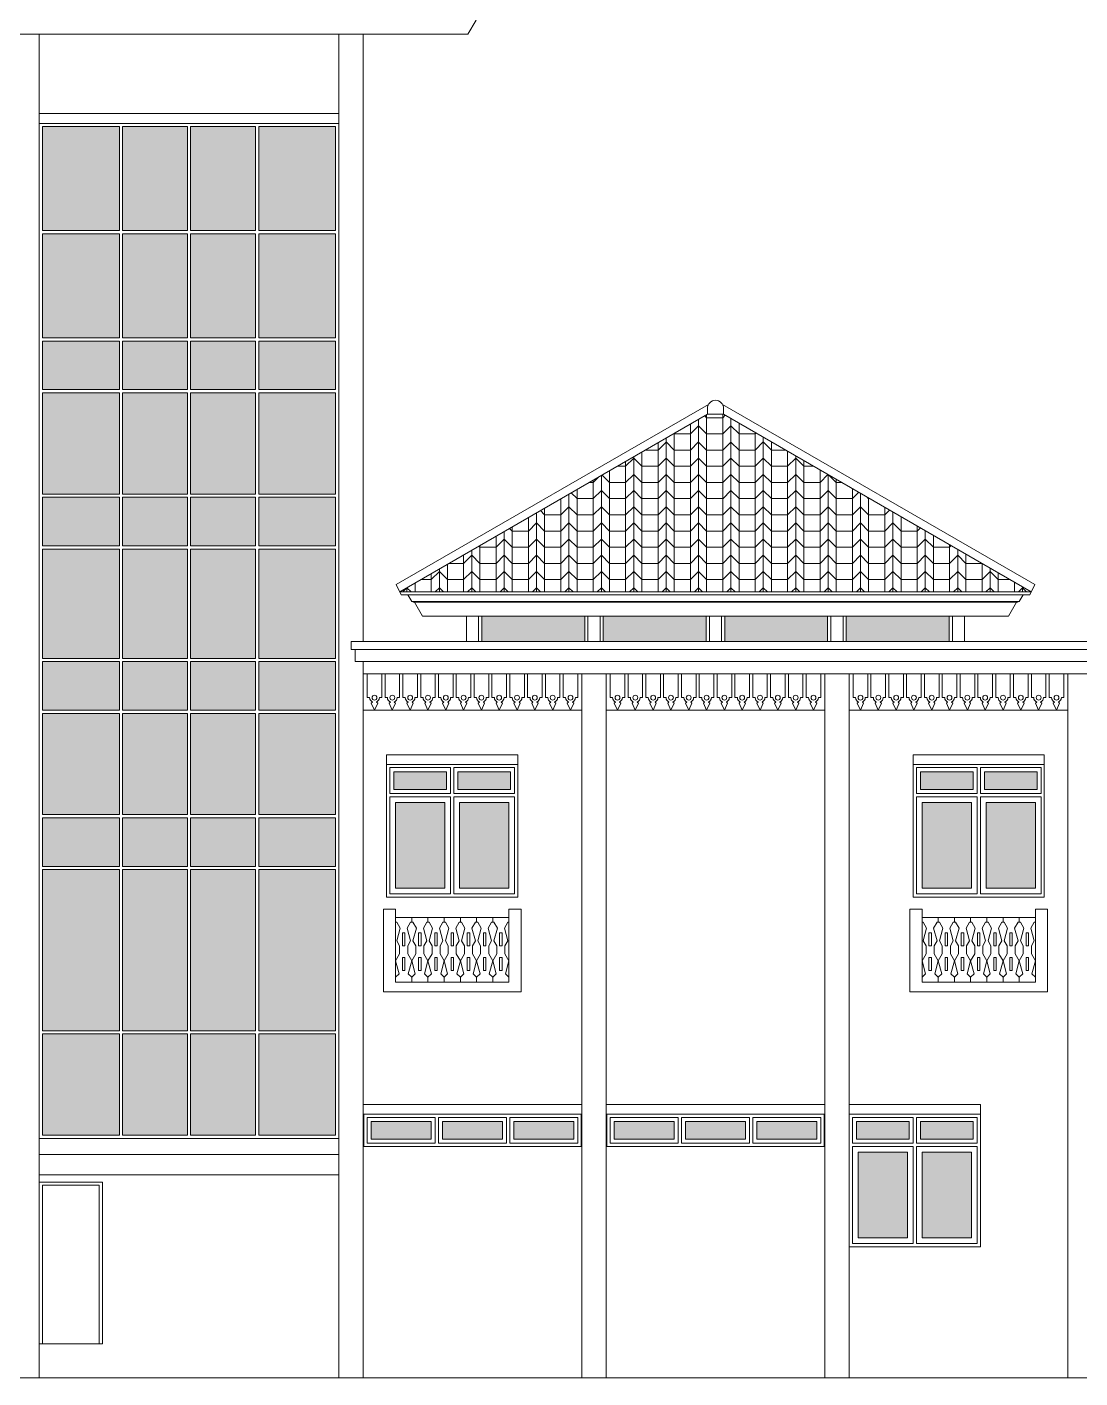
# Model space of a CAD drawing. Header units: millimetres. Extents: x -11 to 1625, y -101 to 180.
# Drawn here: x 1302.55 to 1315.55, y 149.97 to 166.66 of the extents above; entities that cross this region are included whole.
import ezdxf

# ---------------------------------------------------------------- set-up
doc = ezdxf.new("R2010")
doc.units = ezdxf.units.MM
for name, color, linetype, lineweight in [('ars', 11, 'Continuous', 5), ('kap', 71, 'Continuous', 15), ('kus', 63, 'Continuous', 15), ('lan', 7, 'Continuous', 15), ('sol kaca', 9, 'Continuous', 0), ('tem', 5, 'Continuous', 20)]:
    doc.layers.add(name, color=color, linetype=linetype, lineweight=lineweight)

msp = doc.modelspace()

# ---------------------------------------------------------------- hatches: boundary and pattern name
at = {"layer": 'ars'}
h = msp.add_hatch(dxfattribs=at)
h.set_pattern_fill('PLENTONG', color=256, scale=0.1)
h.set_pattern_definition([(90, (1254.3393, 68.03694), (-0.4, 2e-17), []), (90, (1254.4393, 68.03694), (-0.4, 2e-17), []), (90, (1254.5393, 68.03694), (-0.4, 2e-17), []), (45, (1254.33931, 68.03694), (1e-17, 0.2), [0.14142136, -0.4242641]), (135, (1254.53931, 68.03694), (-1e-17, -0.2), [0.14142136, -0.4242641]), (0, (1254.5393, 68.03694), (0, 0.2), [0.2, -0.2])])
h.paths.add_polyline_path([(1307.1509, 159.6863), (1314.9467, 159.6863), (1311.1488, 161.879), (1310.9488, 161.879)])
at = {"layer": 'sol kaca'}
h = msp.add_hatch(color=256, dxfattribs=at)
h.dxf.hatch_style = 1
h.paths.add_polyline_path([(1303.6888, 164.1489), (1303.6888, 165.4339), (1302.7388, 165.4339), (1302.7388, 164.1489)])
h.paths.add_polyline_path([(1303.7288, 164.1489), (1304.5288, 164.1489), (1304.5288, 165.4339), (1303.7288, 165.4339)])
h.paths.add_polyline_path([(1305.3688, 164.1489), (1305.3688, 165.4339), (1304.5688, 165.4339), (1304.5688, 164.1489)])
h.paths.add_polyline_path([(1306.3588, 164.1489), (1306.3588, 165.4339), (1305.4088, 165.4339), (1305.4088, 164.1489)])
h.paths.add_polyline_path([(1305.4088, 162.8239), (1306.3588, 162.8239), (1306.3588, 164.1089), (1305.4088, 164.1089)])
h.paths.add_polyline_path([(1305.3688, 164.1089), (1304.5688, 164.1089), (1304.5688, 162.8239), (1305.3688, 162.8239)])
h.paths.add_polyline_path([(1304.5288, 164.1089), (1303.7288, 164.1089), (1303.7288, 162.8239), (1304.5288, 162.8239)])
h.paths.add_polyline_path([(1303.6888, 164.1089), (1302.7388, 164.1089), (1302.7388, 162.8239), (1303.6888, 162.8239)])
h.paths.add_polyline_path([(1302.7388, 162.7839), (1302.7388, 162.1839), (1303.6888, 162.1839), (1303.6888, 162.7839)])
h.paths.add_polyline_path([(1304.5288, 162.1839), (1304.5288, 162.7839), (1303.7288, 162.7839), (1303.7288, 162.1839)])
h.paths.add_polyline_path([(1305.3688, 162.1839), (1305.3688, 162.7839), (1304.5688, 162.7839), (1304.5688, 162.1839)])
h.paths.add_polyline_path([(1306.3588, 162.1839), (1306.3588, 162.7839), (1305.4088, 162.7839), (1305.4088, 162.1839)])
h.paths.add_polyline_path([(1305.4088, 160.8939), (1306.3588, 160.8939), (1306.3588, 162.1439), (1305.4088, 162.1439)])
h.paths.add_polyline_path([(1305.3688, 162.1439), (1304.5688, 162.1439), (1304.5688, 160.8939), (1305.3688, 160.8939)])
h.paths.add_polyline_path([(1304.5288, 162.1439), (1303.7288, 162.1439), (1303.7288, 160.8939), (1304.5288, 160.8939)])
h.paths.add_polyline_path([(1302.7388, 160.8939), (1303.6888, 160.8939), (1303.6888, 162.1439), (1302.7388, 162.1439)])
h.paths.add_polyline_path([(1303.6888, 160.2539), (1303.6888, 160.8539), (1302.7388, 160.8539), (1302.7388, 160.2539)])
h.paths.add_polyline_path([(1304.5288, 160.2539), (1304.5288, 160.8539), (1303.7288, 160.8539), (1303.7288, 160.2539)])
h.paths.add_polyline_path([(1305.3688, 160.2539), (1305.3688, 160.8539), (1304.5688, 160.8539), (1304.5688, 160.2539)])
h.paths.add_polyline_path([(1305.4088, 160.8539), (1305.4088, 160.2539), (1306.3588, 160.2539), (1306.3588, 160.8539)])
h.paths.add_polyline_path([(1306.3588, 160.2139), (1305.4088, 160.2139), (1305.4088, 158.8639), (1306.3588, 158.8639)])
h.paths.add_polyline_path([(1305.3688, 160.2139), (1304.5688, 160.2139), (1304.5688, 158.8639), (1305.3688, 158.8639)])
h.paths.add_polyline_path([(1304.5288, 160.2139), (1303.7288, 160.2139), (1303.7288, 158.8639), (1304.5288, 158.8639)])
h.paths.add_polyline_path([(1302.7388, 158.8639), (1303.6888, 158.8639), (1303.6888, 160.2139), (1302.7388, 160.2139)])
h.paths.add_polyline_path([(1303.6888, 158.2239), (1303.6888, 158.8239), (1302.7388, 158.8239), (1302.7388, 158.2239)])
h.paths.add_polyline_path([(1304.5288, 158.2239), (1304.5288, 158.8239), (1303.7288, 158.8239), (1303.7288, 158.2239)])
h.paths.add_polyline_path([(1304.5688, 158.8239), (1304.5688, 158.2239), (1305.3688, 158.2239), (1305.3688, 158.8239)])
h.paths.add_polyline_path([(1305.4088, 158.8239), (1305.4088, 158.2239), (1306.3588, 158.2239), (1306.3588, 158.8239)])
h.paths.add_polyline_path([(1306.3588, 158.1839), (1305.4088, 158.1839), (1305.4088, 156.9339), (1306.3588, 156.9339)])
h.paths.add_polyline_path([(1305.3688, 158.1839), (1304.5688, 158.1839), (1304.5688, 156.9339), (1305.3688, 156.9339)])
h.paths.add_polyline_path([(1304.5288, 158.1839), (1303.7288, 158.1839), (1303.7288, 156.9339), (1304.5288, 156.9339)])
h.paths.add_polyline_path([(1302.7388, 156.9339), (1303.6888, 156.9339), (1303.6888, 158.1839), (1302.7388, 158.1839)])
h.paths.add_polyline_path([(1302.7388, 156.8939), (1302.7388, 156.2939), (1303.6888, 156.2939), (1303.6888, 156.8939)])
h.paths.add_polyline_path([(1304.5288, 156.8939), (1303.7288, 156.8939), (1303.7288, 156.2939), (1304.5288, 156.2939)])
h.paths.add_polyline_path([(1305.3688, 156.8939), (1304.5688, 156.8939), (1304.5688, 156.2939), (1305.3688, 156.2939)])
h.paths.add_polyline_path([(1305.4088, 156.8939), (1305.4088, 156.2939), (1306.3588, 156.2939), (1306.3588, 156.8939)])
h.paths.add_polyline_path([(1306.3588, 156.2539), (1305.4088, 156.2539), (1305.4088, 154.2639), (1306.3588, 154.2639)])
h.paths.add_polyline_path([(1304.5688, 154.2639), (1305.3688, 154.2639), (1305.3688, 156.2539), (1304.5688, 156.2539)])
h.paths.add_polyline_path([(1304.5288, 156.2539), (1303.7288, 156.2539), (1303.7288, 154.2639), (1304.5288, 154.2639)])
h.paths.add_polyline_path([(1302.7388, 154.2639), (1303.6888, 154.2639), (1303.6888, 156.2539), (1302.7388, 156.2539)])
h.paths.add_polyline_path([(1302.7388, 154.2239), (1302.7388, 152.9739), (1303.6888, 152.9739), (1303.6888, 154.2239)])
h.paths.add_polyline_path([(1303.7288, 152.9739), (1304.5288, 152.9739), (1304.5288, 154.2239), (1303.7288, 154.2239)])
h.paths.add_polyline_path([(1305.3688, 154.2239), (1304.5688, 154.2239), (1304.5688, 152.9739), (1305.3688, 152.9739)])
h.paths.add_polyline_path([(1305.4088, 152.9739), (1306.3588, 152.9739), (1306.3588, 154.2239), (1305.4088, 154.2239)])
h = msp.add_hatch(color=256, dxfattribs=at)
h.dxf.hatch_style = 1
h.paths.add_polyline_path([(1308.1638, 159.385), (1308.1638, 159.0739), (1309.4338, 159.0739), (1309.4338, 159.385)])
h.paths.add_polyline_path([(1310.9338, 159.0739), (1310.9338, 159.385), (1309.6638, 159.385), (1309.6638, 159.0739)])
h.paths.add_polyline_path([(1312.4338, 159.0739), (1312.4338, 159.385), (1311.1638, 159.385), (1311.1638, 159.0739)])
h.paths.add_polyline_path([(1313.9338, 159.0739), (1313.9338, 159.385), (1312.6638, 159.385), (1312.6638, 159.0739)])
h = msp.add_hatch(color=256, dxfattribs=at)
h.dxf.hatch_style = 1
h.paths.add_polyline_path([(1307.7288, 157.4639), (1307.0788, 157.4639), (1307.0788, 157.2439), (1307.7288, 157.2439)])
h.paths.add_polyline_path([(1308.5188, 157.4639), (1307.8688, 157.4639), (1307.8688, 157.2439), (1308.5188, 157.2439)])
h.paths.add_polyline_path([(1308.4988, 157.0839), (1307.8888, 157.0839), (1307.8888, 156.0239), (1308.4988, 156.0239)])
h.paths.add_polyline_path([(1307.7088, 157.0839), (1307.0988, 157.0839), (1307.0988, 156.0239), (1307.7088, 156.0239)])
h = msp.add_hatch(color=256, dxfattribs=at)
h.dxf.hatch_style = 1
h.paths.add_polyline_path([(1314.2288, 157.4639), (1313.5788, 157.4639), (1313.5788, 157.2439), (1314.2288, 157.2439)])
h.paths.add_polyline_path([(1315.0188, 157.4639), (1314.3688, 157.4639), (1314.3688, 157.2439), (1315.0188, 157.2439)])
h.paths.add_polyline_path([(1314.9988, 157.0839), (1314.3888, 157.0839), (1314.3888, 156.0239), (1314.9988, 156.0239)])
h.paths.add_polyline_path([(1314.2088, 157.0839), (1313.5988, 157.0839), (1313.5988, 156.0239), (1314.2088, 156.0239)])
h = msp.add_hatch(color=256, dxfattribs=at)
h.dxf.hatch_style = 1
h.paths.add_polyline_path([(1307.5388, 152.9239), (1307.5388, 153.1439), (1306.7988, 153.1439), (1306.7988, 152.9239)])
h.paths.add_polyline_path([(1307.6788, 153.1439), (1307.6788, 152.9239), (1308.4188, 152.9239), (1308.4188, 153.1439)])
h.paths.add_polyline_path([(1308.5588, 153.1439), (1308.5588, 152.9239), (1309.2988, 152.9239), (1309.2988, 153.1439)])
h = msp.add_hatch(color=256, dxfattribs=at)
h.dxf.hatch_style = 1
h.paths.add_polyline_path([(1310.5388, 152.9239), (1310.5388, 153.1439), (1309.7988, 153.1439), (1309.7988, 152.9239)])
h.paths.add_polyline_path([(1310.6788, 153.1439), (1310.6788, 152.9239), (1311.4188, 152.9239), (1311.4188, 153.1439)])
h.paths.add_polyline_path([(1311.5588, 153.1439), (1311.5588, 152.9239), (1312.2988, 152.9239), (1312.2988, 153.1439)])
h = msp.add_hatch(color=256, dxfattribs=at)
h.dxf.hatch_style = 1
h.paths.add_polyline_path([(1313.4388, 153.1439), (1312.7888, 153.1439), (1312.7888, 152.9239), (1313.4388, 152.9239)])
h.paths.add_polyline_path([(1314.2288, 153.1439), (1313.5788, 153.1439), (1313.5788, 152.9239), (1314.2288, 152.9239)])
h.paths.add_polyline_path([(1314.2088, 152.7639), (1313.5988, 152.7639), (1313.5988, 151.7039), (1314.2088, 151.7039)])
h.paths.add_polyline_path([(1313.4188, 152.7639), (1312.8088, 152.7639), (1312.8088, 151.7039), (1313.4188, 151.7039)])

# ---------------------------------------------------------------- linework, layer by layer
at = {"layer": 'ars'}
for p, q in [((1314.7741, 159.5599), (1307.3235, 159.5599)), ((1314.767, 159.5575), (1307.3306, 159.5575)), ((1306.6988, 158.2239), (1309.3988, 158.2239)), ((1309.6988, 158.2239), (1312.3988, 158.2239)), ((1312.6988, 158.2239), (1315.3988, 158.2239))]:
    msp.add_line(p, q, dxfattribs=at)
for points in [[(1306.9288, 158.6739), (1306.9288, 158.3789), (1306.8988, 158.3789, -0.2961082), (1306.8632, 158.3241), (1306.8782, 158.3089), (1306.8388, 158.2239), (1306.7994, 158.3089), (1306.8144, 158.3241, -0.2961082), (1306.7788, 158.3789), (1306.7488, 158.3789), (1306.7488, 158.6739)], [(1307.1488, 158.6739), (1307.1488, 158.3789), (1307.1188, 158.3789, -0.2961082), (1307.0832, 158.3241), (1307.0982, 158.3089), (1307.0588, 158.2239), (1307.0194, 158.3089), (1307.0344, 158.3241, -0.2961082), (1306.9988, 158.3789), (1306.9688, 158.3789), (1306.9688, 158.6739)], [(1307.3688, 158.6739), (1307.3688, 158.3789), (1307.3388, 158.3789, -0.2961082), (1307.3032, 158.3241), (1307.3182, 158.3089), (1307.2788, 158.2239), (1307.2394, 158.3089), (1307.2544, 158.3241, -0.2961082), (1307.2188, 158.3789), (1307.1888, 158.3789), (1307.1888, 158.6739)], [(1307.5888, 158.6739), (1307.5888, 158.3789), (1307.5588, 158.3789, -0.2961082), (1307.5232, 158.3241), (1307.5382, 158.3089), (1307.4988, 158.2239), (1307.4594, 158.3089), (1307.4744, 158.3241, -0.2961082), (1307.4388, 158.3789), (1307.4088, 158.3789), (1307.4088, 158.6739)], [(1307.8088, 158.6739), (1307.8088, 158.3789), (1307.7788, 158.3789, -0.2961082), (1307.7432, 158.3241), (1307.7582, 158.3089), (1307.7188, 158.2239), (1307.6794, 158.3089), (1307.6944, 158.3241, -0.2961082), (1307.6588, 158.3789), (1307.6288, 158.3789), (1307.6288, 158.6739)], [(1308.0288, 158.6739), (1308.0288, 158.3789), (1307.9988, 158.3789, -0.2961082), (1307.9632, 158.3241), (1307.9782, 158.3089), (1307.9388, 158.2239), (1307.8994, 158.3089), (1307.9144, 158.3241, -0.2961082), (1307.8788, 158.3789), (1307.8488, 158.3789), (1307.8488, 158.6739)], [(1308.2488, 158.6739), (1308.2488, 158.3789), (1308.2188, 158.3789, -0.2961082), (1308.1832, 158.3241), (1308.1982, 158.3089), (1308.1588, 158.2239), (1308.1194, 158.3089), (1308.1344, 158.3241, -0.2961082), (1308.0988, 158.3789), (1308.0688, 158.3789), (1308.0688, 158.6739)], [(1308.4688, 158.6739), (1308.4688, 158.3789), (1308.4388, 158.3789, -0.2961082), (1308.4032, 158.3241), (1308.4182, 158.3089), (1308.3788, 158.2239), (1308.3394, 158.3089), (1308.3544, 158.3241, -0.2961082), (1308.3188, 158.3789), (1308.2888, 158.3789), (1308.2888, 158.6739)], [(1308.6888, 158.6739), (1308.6888, 158.3789), (1308.6588, 158.3789, -0.2961082), (1308.6232, 158.3241), (1308.6382, 158.3089), (1308.5988, 158.2239), (1308.5594, 158.3089), (1308.5744, 158.3241, -0.2961082), (1308.5388, 158.3789), (1308.5088, 158.3789), (1308.5088, 158.6739)], [(1308.9088, 158.6739), (1308.9088, 158.3789), (1308.8788, 158.3789, -0.2961082), (1308.8432, 158.3241), (1308.8582, 158.3089), (1308.8188, 158.2239), (1308.7794, 158.3089), (1308.7944, 158.3241, -0.2961082), (1308.7588, 158.3789), (1308.7288, 158.3789), (1308.7288, 158.6739)], [(1309.1288, 158.6739), (1309.1288, 158.3789), (1309.0988, 158.3789, -0.2961082), (1309.0632, 158.3241), (1309.0782, 158.3089), (1309.0388, 158.2239), (1308.9994, 158.3089), (1309.0144, 158.3241, -0.2961082), (1308.9788, 158.3789), (1308.9488, 158.3789), (1308.9488, 158.6739)], [(1309.3488, 158.6739), (1309.3488, 158.3789), (1309.3188, 158.3789, -0.2961082), (1309.2832, 158.3241), (1309.2982, 158.3089), (1309.2588, 158.2239), (1309.2194, 158.3089), (1309.2344, 158.3241, -0.2961082), (1309.1988, 158.3789), (1309.1688, 158.3789), (1309.1688, 158.6739)], [(1309.9288, 158.6739), (1309.9288, 158.3789), (1309.8988, 158.3789, -0.2961082), (1309.8632, 158.3241), (1309.8782, 158.3089), (1309.8388, 158.2239), (1309.7994, 158.3089), (1309.8144, 158.3241, -0.2961082), (1309.7788, 158.3789), (1309.7488, 158.3789), (1309.7488, 158.6739)], [(1310.1488, 158.6739), (1310.1488, 158.3789), (1310.1188, 158.3789, -0.2961082), (1310.0832, 158.3241), (1310.0982, 158.3089), (1310.0588, 158.2239), (1310.0194, 158.3089), (1310.0344, 158.3241, -0.2961082), (1309.9988, 158.3789), (1309.9688, 158.3789), (1309.9688, 158.6739)], [(1310.3688, 158.6739), (1310.3688, 158.3789), (1310.3388, 158.3789, -0.2961082), (1310.3032, 158.3241), (1310.3182, 158.3089), (1310.2788, 158.2239), (1310.2394, 158.3089), (1310.2544, 158.3241, -0.2961082), (1310.2188, 158.3789), (1310.1888, 158.3789), (1310.1888, 158.6739)], [(1310.5888, 158.6739), (1310.5888, 158.3789), (1310.5588, 158.3789, -0.2961082), (1310.5232, 158.3241), (1310.5382, 158.3089), (1310.4988, 158.2239), (1310.4594, 158.3089), (1310.4744, 158.3241, -0.2961082), (1310.4388, 158.3789), (1310.4088, 158.3789), (1310.4088, 158.6739)], [(1310.8088, 158.6739), (1310.8088, 158.3789), (1310.7788, 158.3789, -0.2961082), (1310.7432, 158.3241), (1310.7582, 158.3089), (1310.7188, 158.2239), (1310.6794, 158.3089), (1310.6944, 158.3241, -0.2961082), (1310.6588, 158.3789), (1310.6288, 158.3789), (1310.6288, 158.6739)], [(1311.0288, 158.6739), (1311.0288, 158.3789), (1310.9988, 158.3789, -0.2961082), (1310.9632, 158.3241), (1310.9782, 158.3089), (1310.9388, 158.2239), (1310.8994, 158.3089), (1310.9144, 158.3241, -0.2961082), (1310.8788, 158.3789), (1310.8488, 158.3789), (1310.8488, 158.6739)], [(1311.2488, 158.6739), (1311.2488, 158.3789), (1311.2188, 158.3789, -0.2961082), (1311.1832, 158.3241), (1311.1982, 158.3089), (1311.1588, 158.2239), (1311.1194, 158.3089), (1311.1344, 158.3241, -0.2961082), (1311.0988, 158.3789), (1311.0688, 158.3789), (1311.0688, 158.6739)], [(1311.4688, 158.6739), (1311.4688, 158.3789), (1311.4388, 158.3789, -0.2961082), (1311.4032, 158.3241), (1311.4182, 158.3089), (1311.3788, 158.2239), (1311.3394, 158.3089), (1311.3544, 158.3241, -0.2961082), (1311.3188, 158.3789), (1311.2888, 158.3789), (1311.2888, 158.6739)], [(1311.6888, 158.6739), (1311.6888, 158.3789), (1311.6588, 158.3789, -0.2961082), (1311.6232, 158.3241), (1311.6382, 158.3089), (1311.5988, 158.2239), (1311.5594, 158.3089), (1311.5744, 158.3241, -0.2961082), (1311.5388, 158.3789), (1311.5088, 158.3789), (1311.5088, 158.6739)], [(1311.9088, 158.6739), (1311.9088, 158.3789), (1311.8788, 158.3789, -0.2961082), (1311.8432, 158.3241), (1311.8582, 158.3089), (1311.8188, 158.2239), (1311.7794, 158.3089), (1311.7944, 158.3241, -0.2961082), (1311.7588, 158.3789), (1311.7288, 158.3789), (1311.7288, 158.6739)], [(1312.1288, 158.6739), (1312.1288, 158.3789), (1312.0988, 158.3789, -0.2961082), (1312.0632, 158.3241), (1312.0782, 158.3089), (1312.0388, 158.2239), (1311.9994, 158.3089), (1312.0144, 158.3241, -0.2961082), (1311.9788, 158.3789), (1311.9488, 158.3789), (1311.9488, 158.6739)], [(1312.3488, 158.6739), (1312.3488, 158.3789), (1312.3188, 158.3789, -0.2961082), (1312.2832, 158.3241), (1312.2982, 158.3089), (1312.2588, 158.2239), (1312.2194, 158.3089), (1312.2344, 158.3241, -0.2961082), (1312.1988, 158.3789), (1312.1688, 158.3789), (1312.1688, 158.6739)], [(1312.9288, 158.6739), (1312.9288, 158.3789), (1312.8988, 158.3789, -0.2961082), (1312.8632, 158.3241), (1312.8782, 158.3089), (1312.8388, 158.2239), (1312.7994, 158.3089), (1312.8144, 158.3241, -0.2961082), (1312.7788, 158.3789), (1312.7488, 158.3789), (1312.7488, 158.6739)], [(1313.1488, 158.6739), (1313.1488, 158.3789), (1313.1188, 158.3789, -0.2961082), (1313.0832, 158.3241), (1313.0982, 158.3089), (1313.0588, 158.2239), (1313.0194, 158.3089), (1313.0344, 158.3241, -0.2961082), (1312.9988, 158.3789), (1312.9688, 158.3789), (1312.9688, 158.6739)], [(1313.3688, 158.6739), (1313.3688, 158.3789), (1313.3388, 158.3789, -0.2961082), (1313.3032, 158.3241), (1313.3182, 158.3089), (1313.2788, 158.2239), (1313.2394, 158.3089), (1313.2544, 158.3241, -0.2961082), (1313.2188, 158.3789), (1313.1888, 158.3789), (1313.1888, 158.6739)], [(1313.5888, 158.6739), (1313.5888, 158.3789), (1313.5588, 158.3789, -0.2961082), (1313.5232, 158.3241), (1313.5382, 158.3089), (1313.4988, 158.2239), (1313.4594, 158.3089), (1313.4744, 158.3241, -0.2961082), (1313.4388, 158.3789), (1313.4088, 158.3789), (1313.4088, 158.6739)], [(1313.8088, 158.6739), (1313.8088, 158.3789), (1313.7788, 158.3789, -0.2961082), (1313.7432, 158.3241), (1313.7582, 158.3089), (1313.7188, 158.2239), (1313.6794, 158.3089), (1313.6944, 158.3241, -0.2961082), (1313.6588, 158.3789), (1313.6288, 158.3789), (1313.6288, 158.6739)], [(1314.0288, 158.6739), (1314.0288, 158.3789), (1313.9988, 158.3789, -0.2961082), (1313.9632, 158.3241), (1313.9782, 158.3089), (1313.9388, 158.2239), (1313.8994, 158.3089), (1313.9144, 158.3241, -0.2961082), (1313.8788, 158.3789), (1313.8488, 158.3789), (1313.8488, 158.6739)], [(1314.2488, 158.6739), (1314.2488, 158.3789), (1314.2188, 158.3789, -0.2961082), (1314.1832, 158.3241), (1314.1982, 158.3089), (1314.1588, 158.2239), (1314.1194, 158.3089), (1314.1344, 158.3241, -0.2961082), (1314.0988, 158.3789), (1314.0688, 158.3789), (1314.0688, 158.6739)], [(1314.4688, 158.6739), (1314.4688, 158.3789), (1314.4388, 158.3789, -0.2961082), (1314.4032, 158.3241), (1314.4182, 158.3089), (1314.3788, 158.2239), (1314.3394, 158.3089), (1314.3544, 158.3241, -0.2961082), (1314.3188, 158.3789), (1314.2888, 158.3789), (1314.2888, 158.6739)], [(1314.6888, 158.6739), (1314.6888, 158.3789), (1314.6588, 158.3789, -0.2961082), (1314.6232, 158.3241), (1314.6382, 158.3089), (1314.5988, 158.2239), (1314.5594, 158.3089), (1314.5744, 158.3241, -0.2961082), (1314.5388, 158.3789), (1314.5088, 158.3789), (1314.5088, 158.6739)], [(1314.9088, 158.6739), (1314.9088, 158.3789), (1314.8788, 158.3789, -0.2961082), (1314.8432, 158.3241), (1314.8582, 158.3089), (1314.8188, 158.2239), (1314.7794, 158.3089), (1314.7944, 158.3241, -0.2961082), (1314.7588, 158.3789), (1314.7288, 158.3789), (1314.7288, 158.6739)], [(1315.1288, 158.6739), (1315.1288, 158.3789), (1315.0988, 158.3789, -0.2961082), (1315.0632, 158.3241), (1315.0782, 158.3089), (1315.0388, 158.2239), (1314.9994, 158.3089), (1315.0144, 158.3241, -0.2961082), (1314.9788, 158.3789), (1314.9488, 158.3789), (1314.9488, 158.6739)], [(1315.3488, 158.6739), (1315.3488, 158.3789), (1315.3188, 158.3789, -0.2961082), (1315.2832, 158.3241), (1315.2982, 158.3089), (1315.2588, 158.2239), (1315.2194, 158.3089), (1315.2344, 158.3241, -0.2961082), (1315.1988, 158.3789), (1315.1688, 158.3789), (1315.1688, 158.6739)]]:
    msp.add_lwpolyline(points, format="xyb", dxfattribs=at)
for points in [[(1307.2988, 155.6639), (1307.0988, 155.6639), (1307.0988, 155.6039), (1307.1138, 155.6039), (1307.1558, 155.5311), (1307.1138, 155.3745), (1307.1488, 155.3139), (1307.1488, 155.2139), (1307.0988, 155.1273), (1307.1418, 154.9668), (1307.0988, 154.9239), (1307.0988, 154.8639), (1307.2988, 154.8639), (1307.2988, 154.9239), (1307.2558, 154.9668), (1307.2988, 155.1273), (1307.2488, 155.2139), (1307.2488, 155.3139), (1307.2838, 155.3745), (1307.2418, 155.5311), (1307.2838, 155.6039), (1307.2988, 155.6039)], [(1307.4988, 155.6639), (1307.2988, 155.6639), (1307.2988, 155.6039), (1307.3138, 155.6039), (1307.3558, 155.5311), (1307.3138, 155.3745), (1307.3488, 155.3139), (1307.3488, 155.2139), (1307.2988, 155.1273), (1307.3418, 154.9668), (1307.2988, 154.9239), (1307.2988, 154.8639), (1307.4988, 154.8639), (1307.4988, 154.9239), (1307.4558, 154.9668), (1307.4988, 155.1273), (1307.4488, 155.2139), (1307.4488, 155.3139), (1307.4838, 155.3745), (1307.4418, 155.5311), (1307.4838, 155.6039), (1307.4988, 155.6039)], [(1307.6988, 155.6639), (1307.4988, 155.6639), (1307.4988, 155.6039), (1307.5138, 155.6039), (1307.5558, 155.5311), (1307.5138, 155.3745), (1307.5488, 155.3139), (1307.5488, 155.2139), (1307.4988, 155.1273), (1307.5418, 154.9668), (1307.4988, 154.9239), (1307.4988, 154.8639), (1307.6988, 154.8639), (1307.6988, 154.9239), (1307.6558, 154.9668), (1307.6988, 155.1273), (1307.6488, 155.2139), (1307.6488, 155.3139), (1307.6838, 155.3745), (1307.6418, 155.5311), (1307.6838, 155.6039), (1307.6988, 155.6039)], [(1307.8988, 155.6639), (1307.6988, 155.6639), (1307.6988, 155.6039), (1307.7138, 155.6039), (1307.7558, 155.5311), (1307.7138, 155.3745), (1307.7488, 155.3139), (1307.7488, 155.2139), (1307.6988, 155.1273), (1307.7418, 154.9668), (1307.6988, 154.9239), (1307.6988, 154.8639), (1307.8988, 154.8639), (1307.8988, 154.9239), (1307.8558, 154.9668), (1307.8988, 155.1273), (1307.8488, 155.2139), (1307.8488, 155.3139), (1307.8838, 155.3745), (1307.8418, 155.5311), (1307.8838, 155.6039), (1307.8988, 155.6039)], [(1308.0988, 155.6639), (1307.8988, 155.6639), (1307.8988, 155.6039), (1307.9138, 155.6039), (1307.9558, 155.5311), (1307.9138, 155.3745), (1307.9488, 155.3139), (1307.9488, 155.2139), (1307.8988, 155.1273), (1307.9418, 154.9668), (1307.8988, 154.9239), (1307.8988, 154.8639), (1308.0988, 154.8639), (1308.0988, 154.9239), (1308.0558, 154.9668), (1308.0988, 155.1273), (1308.0488, 155.2139), (1308.0488, 155.3139), (1308.0838, 155.3745), (1308.0418, 155.5311), (1308.0838, 155.6039), (1308.0988, 155.6039)], [(1308.2988, 155.6639), (1308.0988, 155.6639), (1308.0988, 155.6039), (1308.1138, 155.6039), (1308.1558, 155.5311), (1308.1138, 155.3745), (1308.1488, 155.3139), (1308.1488, 155.2139), (1308.0988, 155.1273), (1308.1418, 154.9668), (1308.0988, 154.9239), (1308.0988, 154.8639), (1308.2988, 154.8639), (1308.2988, 154.9239), (1308.2558, 154.9668), (1308.2988, 155.1273), (1308.2488, 155.2139), (1308.2488, 155.3139), (1308.2838, 155.3745), (1308.2418, 155.5311), (1308.2838, 155.6039), (1308.2988, 155.6039)], [(1308.4988, 155.6639), (1308.2988, 155.6639), (1308.2988, 155.6039), (1308.3138, 155.6039), (1308.3558, 155.5311), (1308.3138, 155.3745), (1308.3488, 155.3139), (1308.3488, 155.2139), (1308.2988, 155.1273), (1308.3418, 154.9668), (1308.2988, 154.9239), (1308.2988, 154.8639), (1308.4988, 154.8639), (1308.4988, 154.9239), (1308.4558, 154.9668), (1308.4988, 155.1273), (1308.4488, 155.2139), (1308.4488, 155.3139), (1308.4838, 155.3745), (1308.4418, 155.5311), (1308.4838, 155.6039), (1308.4988, 155.6039)], [(1313.5988, 155.6639), (1313.7988, 155.6639), (1313.7988, 155.6039), (1313.7838, 155.6039), (1313.7418, 155.5311), (1313.7838, 155.3745), (1313.7488, 155.3139), (1313.7488, 155.2139), (1313.7988, 155.1273), (1313.7558, 154.9668), (1313.7988, 154.9239), (1313.7988, 154.8639), (1313.5988, 154.8639), (1313.5988, 154.9239), (1313.6418, 154.9668), (1313.5988, 155.1273), (1313.6488, 155.2139), (1313.6488, 155.3139), (1313.6138, 155.3745), (1313.6558, 155.5311), (1313.6138, 155.6039), (1313.5988, 155.6039)], [(1313.7988, 155.6639), (1313.9988, 155.6639), (1313.9988, 155.6039), (1313.9838, 155.6039), (1313.9418, 155.5311), (1313.9838, 155.3745), (1313.9488, 155.3139), (1313.9488, 155.2139), (1313.9988, 155.1273), (1313.9558, 154.9668), (1313.9988, 154.9239), (1313.9988, 154.8639), (1313.7988, 154.8639), (1313.7988, 154.9239), (1313.8418, 154.9668), (1313.7988, 155.1273), (1313.8488, 155.2139), (1313.8488, 155.3139), (1313.8138, 155.3745), (1313.8558, 155.5311), (1313.8138, 155.6039), (1313.7988, 155.6039)], [(1313.9988, 155.6639), (1314.1988, 155.6639), (1314.1988, 155.6039), (1314.1838, 155.6039), (1314.1418, 155.5311), (1314.1838, 155.3745), (1314.1488, 155.3139), (1314.1488, 155.2139), (1314.1988, 155.1273), (1314.1558, 154.9668), (1314.1988, 154.9239), (1314.1988, 154.8639), (1313.9988, 154.8639), (1313.9988, 154.9239), (1314.0418, 154.9668), (1313.9988, 155.1273), (1314.0488, 155.2139), (1314.0488, 155.3139), (1314.0138, 155.3745), (1314.0558, 155.5311), (1314.0138, 155.6039), (1313.9988, 155.6039)], [(1314.1988, 155.6639), (1314.3988, 155.6639), (1314.3988, 155.6039), (1314.3838, 155.6039), (1314.3418, 155.5311), (1314.3838, 155.3745), (1314.3488, 155.3139), (1314.3488, 155.2139), (1314.3988, 155.1273), (1314.3558, 154.9668), (1314.3988, 154.9239), (1314.3988, 154.8639), (1314.1988, 154.8639), (1314.1988, 154.9239), (1314.2418, 154.9668), (1314.1988, 155.1273), (1314.2488, 155.2139), (1314.2488, 155.3139), (1314.2138, 155.3745), (1314.2558, 155.5311), (1314.2138, 155.6039), (1314.1988, 155.6039)], [(1314.3988, 155.6639), (1314.5988, 155.6639), (1314.5988, 155.6039), (1314.5838, 155.6039), (1314.5418, 155.5311), (1314.5838, 155.3745), (1314.5488, 155.3139), (1314.5488, 155.2139), (1314.5988, 155.1273), (1314.5558, 154.9668), (1314.5988, 154.9239), (1314.5988, 154.8639), (1314.3988, 154.8639), (1314.3988, 154.9239), (1314.4418, 154.9668), (1314.3988, 155.1273), (1314.4488, 155.2139), (1314.4488, 155.3139), (1314.4138, 155.3745), (1314.4558, 155.5311), (1314.4138, 155.6039), (1314.3988, 155.6039)], [(1314.5988, 155.6639), (1314.7988, 155.6639), (1314.7988, 155.6039), (1314.7838, 155.6039), (1314.7418, 155.5311), (1314.7838, 155.3745), (1314.7488, 155.3139), (1314.7488, 155.2139), (1314.7988, 155.1273), (1314.7558, 154.9668), (1314.7988, 154.9239), (1314.7988, 154.8639), (1314.5988, 154.8639), (1314.5988, 154.9239), (1314.6418, 154.9668), (1314.5988, 155.1273), (1314.6488, 155.2139), (1314.6488, 155.3139), (1314.6138, 155.3745), (1314.6558, 155.5311), (1314.6138, 155.6039), (1314.5988, 155.6039)], [(1314.7988, 155.6639), (1314.9988, 155.6639), (1314.9988, 155.6039), (1314.9838, 155.6039), (1314.9418, 155.5311), (1314.9838, 155.3745), (1314.9488, 155.3139), (1314.9488, 155.2139), (1314.9988, 155.1273), (1314.9558, 154.9668), (1314.9988, 154.9239), (1314.9988, 154.8639), (1314.7988, 154.8639), (1314.7988, 154.9239), (1314.8418, 154.9668), (1314.7988, 155.1273), (1314.8488, 155.2139), (1314.8488, 155.3139), (1314.8138, 155.3745), (1314.8558, 155.5311), (1314.8138, 155.6039), (1314.7988, 155.6039)], [(1307.1838, 155.3139), (1307.2138, 155.3139), (1307.2138, 155.4739), (1307.1838, 155.4739)], [(1307.3838, 155.3139), (1307.4138, 155.3139), (1307.4138, 155.4739), (1307.3838, 155.4739)], [(1307.5838, 155.3139), (1307.6138, 155.3139), (1307.6138, 155.4739), (1307.5838, 155.4739)], [(1307.7838, 155.3139), (1307.8138, 155.3139), (1307.8138, 155.4739), (1307.7838, 155.4739)], [(1307.9838, 155.3139), (1308.0138, 155.3139), (1308.0138, 155.4739), (1307.9838, 155.4739)], [(1308.1838, 155.3139), (1308.2138, 155.3139), (1308.2138, 155.4739), (1308.1838, 155.4739)], [(1308.3838, 155.3139), (1308.4138, 155.3139), (1308.4138, 155.4739), (1308.3838, 155.4739)], [(1313.7138, 155.3139), (1313.6838, 155.3139), (1313.6838, 155.4739), (1313.7138, 155.4739)], [(1313.9138, 155.3139), (1313.8838, 155.3139), (1313.8838, 155.4739), (1313.9138, 155.4739)], [(1314.1138, 155.3139), (1314.0838, 155.3139), (1314.0838, 155.4739), (1314.1138, 155.4739)], [(1314.3138, 155.3139), (1314.2838, 155.3139), (1314.2838, 155.4739), (1314.3138, 155.4739)], [(1314.5138, 155.3139), (1314.4838, 155.3139), (1314.4838, 155.4739), (1314.5138, 155.4739)], [(1314.7138, 155.3139), (1314.6838, 155.3139), (1314.6838, 155.4739), (1314.7138, 155.4739)], [(1314.9138, 155.3139), (1314.8838, 155.3139), (1314.8838, 155.4739), (1314.9138, 155.4739)], [(1307.1838, 155.0068), (1307.2138, 155.0068), (1307.2138, 155.1668), (1307.1838, 155.1668)], [(1307.3838, 155.0068), (1307.4138, 155.0068), (1307.4138, 155.1668), (1307.3838, 155.1668)], [(1307.5838, 155.0068), (1307.6138, 155.0068), (1307.6138, 155.1668), (1307.5838, 155.1668)], [(1307.7838, 155.0068), (1307.8138, 155.0068), (1307.8138, 155.1668), (1307.7838, 155.1668)], [(1307.9838, 155.0068), (1308.0138, 155.0068), (1308.0138, 155.1668), (1307.9838, 155.1668)], [(1308.1838, 155.0068), (1308.2138, 155.0068), (1308.2138, 155.1668), (1308.1838, 155.1668)], [(1308.3838, 155.0068), (1308.4138, 155.0068), (1308.4138, 155.1668), (1308.3838, 155.1668)], [(1313.7138, 155.0068), (1313.6838, 155.0068), (1313.6838, 155.1668), (1313.7138, 155.1668)], [(1313.9138, 155.0068), (1313.8838, 155.0068), (1313.8838, 155.1668), (1313.9138, 155.1668)], [(1314.1138, 155.0068), (1314.0838, 155.0068), (1314.0838, 155.1668), (1314.1138, 155.1668)], [(1314.3138, 155.0068), (1314.2838, 155.0068), (1314.2838, 155.1668), (1314.3138, 155.1668)], [(1314.5138, 155.0068), (1314.4838, 155.0068), (1314.4838, 155.1668), (1314.5138, 155.1668)], [(1314.7138, 155.0068), (1314.6838, 155.0068), (1314.6838, 155.1668), (1314.7138, 155.1668)], [(1314.9138, 155.0068), (1314.8838, 155.0068), (1314.8838, 155.1668), (1314.9138, 155.1668)]]:
    msp.add_lwpolyline(points, close=True, dxfattribs=at)
for centre in [(1306.8388, 158.3789), (1307.0588, 158.3789), (1307.2788, 158.3789), (1307.4988, 158.3789), (1307.7188, 158.3789), (1307.9388, 158.3789), (1308.1588, 158.3789), (1308.3788, 158.3789), (1308.5988, 158.3789), (1308.8188, 158.3789), (1309.0388, 158.3789), (1309.2588, 158.3789), (1309.8388, 158.3789), (1310.0588, 158.3789), (1310.2788, 158.3789), (1310.4988, 158.3789), (1310.7188, 158.3789), (1310.9388, 158.3789), (1311.1588, 158.3789), (1311.3788, 158.3789), (1311.5988, 158.3789), (1311.8188, 158.3789), (1312.0388, 158.3789), (1312.2588, 158.3789), (1312.8388, 158.3789), (1313.0588, 158.3789), (1313.2788, 158.3789), (1313.4988, 158.3789), (1313.7188, 158.3789), (1313.9388, 158.3789), (1314.1588, 158.3789), (1314.3788, 158.3789), (1314.5988, 158.3789), (1314.8188, 158.3789), (1315.0388, 158.3789), (1315.2588, 158.3789)]:
    msp.add_circle(centre, 0.03, dxfattribs=at)
at = {"layer": 'kap'}
for p, q in [((1307.9924, 166.5776), (1308.092, 166.7502)), ((1307.9924, 166.5776), (1291.1053, 166.5776)), ((1307.1047, 159.7751), (1310.9622, 162.0022)), ((1310.9488, 161.879), (1310.9488, 161.9522)), ((1314.993, 159.7751), (1311.1354, 162.0022)), ((1311.1488, 161.879), (1311.1488, 161.9522)), ((1307.1509, 159.6863), (1310.9488, 161.879)), ((1311.1488, 161.879), (1310.9488, 161.879)), ((1314.9467, 159.6863), (1311.1488, 161.879)), ((1307.1694, 159.6508), (1307.1047, 159.7751)), ((1314.9283, 159.6508), (1314.993, 159.7751)), ((1314.9467, 159.6863), (1307.1509, 159.6863)), ((1314.9283, 159.6508), (1307.1694, 159.6508)), ((1307.2978, 159.5683), (1307.2502, 159.6508)), ((1314.7998, 159.5683), (1307.2978, 159.5683)), ((1307.3235, 159.5599), (1307.3211, 159.5599)), ((1307.3306, 159.5575), (1307.3278, 159.5575)), ((1307.4303, 159.385), (1307.3306, 159.5575)), ((1314.6674, 159.385), (1314.767, 159.5575)), ((1314.767, 159.5575), (1314.7699, 159.5575)), ((1314.7741, 159.5599), (1314.7765, 159.5599)), ((1314.7998, 159.5683), (1314.8474, 159.6508)), ((1314.6674, 159.385), (1307.4303, 159.385))]:
    msp.add_line(p, q, dxfattribs=at)
for centre, radius, start, end in [((1311.0488, 161.9522), 0.1, 0, 180), ((1307.3211, 159.5818), 0.0219, 217.89639, 270), ((1307.3278, 159.5625), 0.005, 211.62516, 270), ((1314.7699, 159.5625), 0.005, 270, 328.37484), ((1314.7765, 159.5818), 0.0219, 270, 322.10361)]:
    msp.add_arc(centre, radius, start, end, dxfattribs=at)
at = {"layer": 'kus'}
for p, q in [((1302.7388, 165.4339), (1303.6888, 165.4339)), ((1302.7388, 165.4339), (1302.7388, 164.1489)), ((1303.6888, 165.4339), (1303.6888, 164.1489)), ((1303.7288, 165.4339), (1303.7288, 164.1489)), ((1303.7288, 165.4339), (1304.5288, 165.4339)), ((1304.5288, 165.4339), (1304.5288, 164.1489)), ((1304.5688, 165.4339), (1304.5688, 164.1489)), ((1304.5688, 165.4339), (1305.3688, 165.4339)), ((1305.3688, 165.4339), (1305.3688, 164.1489)), ((1305.4088, 165.4339), (1305.4088, 164.1489)), ((1305.4088, 165.4339), (1306.3588, 165.4339)), ((1306.3588, 165.4339), (1306.3588, 164.1489)), ((1302.7388, 164.1489), (1303.6888, 164.1489)), ((1302.7388, 164.1089), (1303.6888, 164.1089)), ((1302.7388, 164.1089), (1302.7388, 162.8239)), ((1303.6888, 164.1089), (1303.6888, 162.8239)), ((1303.7288, 164.1489), (1304.5288, 164.1489)), ((1303.7288, 164.1089), (1304.5288, 164.1089)), ((1303.7288, 164.1089), (1303.7288, 162.8239)), ((1304.5288, 164.1089), (1304.5288, 162.8239)), ((1304.5688, 164.1489), (1305.3688, 164.1489)), ((1304.5688, 164.1089), (1305.3688, 164.1089)), ((1304.5688, 164.1089), (1304.5688, 162.8239)), ((1305.3688, 164.1089), (1305.3688, 162.8239)), ((1305.4088, 164.1489), (1306.3588, 164.1489)), ((1305.4088, 164.1089), (1306.3588, 164.1089)), ((1305.4088, 164.1089), (1305.4088, 162.8239)), ((1306.3588, 164.1089), (1306.3588, 162.8239)), ((1302.7388, 162.8239), (1303.6888, 162.8239)), ((1302.7388, 162.7839), (1303.6888, 162.7839)), ((1302.7388, 162.7839), (1302.7388, 162.1839)), ((1303.6888, 162.7839), (1303.6888, 162.1839)), ((1303.7288, 162.8239), (1304.5288, 162.8239)), ((1303.7288, 162.7839), (1303.7288, 162.1839)), ((1303.7288, 162.7839), (1304.5288, 162.7839)), ((1304.5288, 162.7839), (1304.5288, 162.1839)), ((1304.5688, 162.8239), (1305.3688, 162.8239)), ((1304.5688, 162.7839), (1304.5688, 162.1839)), ((1304.5688, 162.7839), (1305.3688, 162.7839)), ((1305.3688, 162.7839), (1305.3688, 162.1839)), ((1305.4088, 162.8239), (1306.3588, 162.8239)), ((1305.4088, 162.7839), (1305.4088, 162.1839)), ((1305.4088, 162.7839), (1306.3588, 162.7839)), ((1306.3588, 162.7839), (1306.3588, 162.1839)), ((1302.7388, 162.1839), (1303.6888, 162.1839)), ((1302.7388, 162.1439), (1303.6888, 162.1439)), ((1302.7388, 162.1439), (1302.7388, 160.8939)), ((1303.6888, 162.1439), (1303.6888, 160.8939)), ((1303.7288, 162.1839), (1304.5288, 162.1839)), ((1303.7288, 162.1439), (1303.7288, 160.8939)), ((1303.7288, 162.1439), (1304.5288, 162.1439)), ((1304.5288, 162.1439), (1304.5288, 160.8939)), ((1304.5688, 162.1839), (1305.3688, 162.1839)), ((1304.5688, 162.1439), (1304.5688, 160.8939)), ((1304.5688, 162.1439), (1305.3688, 162.1439)), ((1305.3688, 162.1439), (1305.3688, 160.8939)), ((1305.4088, 162.1839), (1306.3588, 162.1839)), ((1305.4088, 162.1439), (1305.4088, 160.8939)), ((1305.4088, 162.1439), (1306.3588, 162.1439)), ((1306.3588, 162.1439), (1306.3588, 160.8939)), ((1303.6888, 160.8939), (1302.7388, 160.8939)), ((1304.5288, 160.8939), (1303.7288, 160.8939)), ((1305.3688, 160.8939), (1304.5688, 160.8939)), ((1306.3588, 160.8939), (1305.4088, 160.8939)), ((1302.7388, 160.8539), (1302.7388, 160.2539)), ((1303.6888, 160.8539), (1302.7388, 160.8539)), ((1303.6888, 160.8539), (1303.6888, 160.2539)), ((1303.7288, 160.8539), (1303.7288, 160.2539)), ((1304.5288, 160.8539), (1303.7288, 160.8539)), ((1304.5288, 160.8539), (1304.5288, 160.2539)), ((1304.5688, 160.8539), (1304.5688, 160.2539)), ((1305.3688, 160.8539), (1304.5688, 160.8539)), ((1305.3688, 160.8539), (1305.3688, 160.2539)), ((1306.3588, 160.8539), (1305.4088, 160.8539)), ((1305.4088, 160.8539), (1305.4088, 160.2539)), ((1306.3588, 160.8539), (1306.3588, 160.2539)), ((1303.6888, 160.2539), (1302.7388, 160.2539)), ((1304.5288, 160.2539), (1303.7288, 160.2539)), ((1305.3688, 160.2539), (1304.5688, 160.2539)), ((1306.3588, 160.2539), (1305.4088, 160.2539)), ((1302.7388, 160.2139), (1302.7388, 158.8639)), ((1303.6888, 160.2139), (1302.7388, 160.2139)), ((1303.6888, 160.2139), (1303.6888, 158.8639)), ((1303.7288, 160.2139), (1303.7288, 158.8639)), ((1304.5288, 160.2139), (1303.7288, 160.2139)), ((1304.5288, 160.2139), (1304.5288, 158.8639)), ((1304.5688, 160.2139), (1304.5688, 158.8639)), ((1305.3688, 160.2139), (1304.5688, 160.2139)), ((1305.3688, 160.2139), (1305.3688, 158.8639)), ((1306.3588, 160.2139), (1305.4088, 160.2139)), ((1305.4088, 160.2139), (1305.4088, 158.8639)), ((1306.3588, 160.2139), (1306.3588, 158.8639)), ((1308.1238, 159.0739), (1308.1238, 159.385)), ((1309.6238, 159.0739), (1309.6238, 159.385)), ((1311.1238, 159.0739), (1311.1238, 159.385)), ((1312.6238, 159.0739), (1312.6238, 159.385)), ((1313.9738, 159.0739), (1313.9738, 159.385)), ((1302.7388, 158.8639), (1303.6888, 158.8639)), ((1302.7388, 158.8239), (1303.6888, 158.8239)), ((1302.7388, 158.8239), (1302.7388, 158.2239)), ((1303.6888, 158.8239), (1303.6888, 158.2239)), ((1303.7288, 158.8639), (1304.5288, 158.8639)), ((1303.7288, 158.8239), (1303.7288, 158.2239)), ((1303.7288, 158.8239), (1304.5288, 158.8239)), ((1304.5288, 158.8239), (1304.5288, 158.2239)), ((1304.5688, 158.8639), (1305.3688, 158.8639)), ((1304.5688, 158.8239), (1304.5688, 158.2239)), ((1304.5688, 158.8239), (1305.3688, 158.8239)), ((1305.3688, 158.8239), (1305.3688, 158.2239)), ((1305.4088, 158.8639), (1306.3588, 158.8639)), ((1305.4088, 158.8239), (1305.4088, 158.2239)), ((1305.4088, 158.8239), (1306.3588, 158.8239)), ((1306.3588, 158.8239), (1306.3588, 158.2239)), ((1302.7388, 158.2239), (1303.6888, 158.2239)), ((1303.7288, 158.2239), (1304.5288, 158.2239)), ((1304.5688, 158.2239), (1305.3688, 158.2239)), ((1305.4088, 158.2239), (1306.3588, 158.2239)), ((1302.7388, 158.1839), (1303.6888, 158.1839)), ((1302.7388, 158.1839), (1302.7388, 156.9339)), ((1303.6888, 158.1839), (1303.6888, 156.9339)), ((1303.7288, 158.1839), (1303.7288, 156.9339)), ((1303.7288, 158.1839), (1304.5288, 158.1839)), ((1304.5288, 158.1839), (1304.5288, 156.9339)), ((1304.5688, 158.1839), (1304.5688, 156.9339)), ((1304.5688, 158.1839), (1305.3688, 158.1839)), ((1305.3688, 158.1839), (1305.3688, 156.9339)), ((1305.4088, 158.1839), (1305.4088, 156.9339)), ((1305.4088, 158.1839), (1306.3588, 158.1839)), ((1306.3588, 158.1839), (1306.3588, 156.9339)), ((1306.9888, 155.9139), (1306.9888, 157.5539)), ((1307.8188, 157.1939), (1307.8188, 157.5139)), ((1307.8188, 157.5139), (1308.5688, 157.5139)), ((1308.5688, 157.1939), (1308.5688, 157.5139)), ((1308.6088, 155.9139), (1308.6088, 157.5539)), ((1313.4888, 155.9139), (1313.4888, 157.5539)), ((1313.5288, 157.1939), (1313.5288, 157.5139)), ((1314.2788, 157.5139), (1313.5288, 157.5139)), ((1314.2788, 157.1939), (1314.2788, 157.5139)), ((1315.1088, 155.9139), (1315.1088, 157.5539)), ((1307.8188, 157.1939), (1308.5688, 157.1939)), ((1307.8188, 155.9539), (1307.8188, 157.1539)), ((1307.8188, 157.1539), (1308.5688, 157.1539)), ((1308.5688, 155.9539), (1308.5688, 157.1539)), ((1314.2788, 157.1939), (1313.5288, 157.1939)), ((1313.5288, 155.9539), (1313.5288, 157.1539)), ((1314.2788, 157.1539), (1313.5288, 157.1539)), ((1314.2788, 155.9539), (1314.2788, 157.1539)), ((1303.6888, 156.9339), (1302.7388, 156.9339)), ((1302.7388, 156.8939), (1302.7388, 156.2939)), ((1303.6888, 156.8939), (1302.7388, 156.8939)), ((1303.6888, 156.8939), (1303.6888, 156.2939)), ((1304.5288, 156.9339), (1303.7288, 156.9339)), ((1303.7288, 156.8939), (1303.7288, 156.2939)), ((1304.5288, 156.8939), (1303.7288, 156.8939)), ((1304.5288, 156.8939), (1304.5288, 156.2939)), ((1305.3688, 156.9339), (1304.5688, 156.9339)), ((1304.5688, 156.8939), (1304.5688, 156.2939)), ((1305.3688, 156.8939), (1304.5688, 156.8939)), ((1305.3688, 156.8939), (1305.3688, 156.2939)), ((1306.3588, 156.9339), (1305.4088, 156.9339)), ((1306.3588, 156.8939), (1305.4088, 156.8939)), ((1305.4088, 156.8939), (1305.4088, 156.2939)), ((1306.3588, 156.8939), (1306.3588, 156.2939)), ((1303.6888, 156.2939), (1302.7388, 156.2939)), ((1302.7388, 156.2539), (1302.7388, 154.2639)), ((1303.6888, 156.2539), (1302.7388, 156.2539)), ((1303.6888, 156.2539), (1303.6888, 154.2639)), ((1304.5288, 156.2939), (1303.7288, 156.2939)), ((1303.7288, 156.2539), (1303.7288, 154.2639)), ((1304.5288, 156.2539), (1303.7288, 156.2539)), ((1304.5288, 156.2539), (1304.5288, 154.2639)), ((1305.3688, 156.2939), (1304.5688, 156.2939)), ((1304.5688, 156.2539), (1304.5688, 154.2639)), ((1305.3688, 156.2539), (1304.5688, 156.2539)), ((1305.3688, 156.2539), (1305.3688, 154.2639)), ((1306.3588, 156.2939), (1305.4088, 156.2939)), ((1306.3588, 156.2539), (1305.4088, 156.2539)), ((1305.4088, 156.2539), (1305.4088, 154.2639)), ((1306.3588, 156.2539), (1306.3588, 154.2639)), ((1306.9888, 155.9139), (1308.6088, 155.9139)), ((1307.8188, 155.9539), (1308.5688, 155.9539)), ((1315.1088, 155.9139), (1313.4888, 155.9139)), ((1314.2788, 155.9539), (1313.5288, 155.9539)), ((1302.7388, 154.2639), (1303.6888, 154.2639)), ((1302.7388, 154.2239), (1303.6888, 154.2239)), ((1302.7388, 154.2239), (1302.7388, 152.9739)), ((1303.6888, 154.2239), (1303.6888, 152.9739)), ((1303.7288, 154.2639), (1304.5288, 154.2639)), ((1303.7288, 154.2239), (1303.7288, 152.9739)), ((1303.7288, 154.2239), (1304.5288, 154.2239)), ((1304.5288, 154.2239), (1304.5288, 152.9739)), ((1304.5688, 154.2639), (1305.3688, 154.2639)), ((1304.5688, 154.2239), (1304.5688, 152.9739)), ((1304.5688, 154.2239), (1305.3688, 154.2239)), ((1305.3688, 154.2239), (1305.3688, 152.9739)), ((1305.4088, 154.2639), (1306.3588, 154.2639)), ((1305.4088, 154.2239), (1305.4088, 152.9739)), ((1305.4088, 154.2239), (1306.3588, 154.2239)), ((1306.3588, 154.2239), (1306.3588, 152.9739)), ((1306.7088, 152.8339), (1306.7088, 153.2339)), ((1309.3888, 152.8339), (1309.3888, 153.2339)), ((1309.7088, 152.8339), (1309.7088, 153.2339)), ((1312.3888, 152.8339), (1312.3888, 153.2339)), ((1312.6988, 151.5939), (1312.6988, 153.2339)), ((1314.3188, 151.5939), (1314.3188, 153.2339)), ((1312.7388, 152.8739), (1312.7388, 153.1939)), ((1313.4888, 153.1939), (1312.7388, 153.1939)), ((1313.4888, 152.8739), (1313.4888, 153.1939)), ((1306.3988, 152.9339), (1302.6988, 152.9339)), ((1303.6888, 152.9739), (1302.7388, 152.9739)), ((1304.5288, 152.9739), (1303.7288, 152.9739)), ((1305.3688, 152.9739), (1304.5688, 152.9739)), ((1306.3588, 152.9739), (1305.4088, 152.9739)), ((1309.3888, 152.8339), (1306.7088, 152.8339)), ((1312.3888, 152.8339), (1309.7088, 152.8339)), ((1313.4888, 152.8739), (1312.7388, 152.8739)), ((1312.7388, 151.6339), (1312.7388, 152.8339)), ((1313.4888, 152.8339), (1312.7388, 152.8339)), ((1313.4888, 151.6339), (1313.4888, 152.8339)), ((1302.6988, 152.3939), (1303.4788, 152.3939)), ((1303.4788, 152.3939), (1303.4788, 150.3939)), ((1302.7388, 152.3539), (1302.7388, 150.3939)), ((1302.7388, 152.3539), (1303.4388, 152.3539)), ((1303.4388, 152.3539), (1303.4388, 150.3939)), ((1314.3188, 151.5939), (1312.6988, 151.5939)), ((1313.4888, 151.6339), (1312.7388, 151.6339))]:
    msp.add_line(p, q, dxfattribs=at)
for points in [[(1308.1638, 159.0739), (1308.1638, 159.385)], [(1309.4338, 159.385), (1309.4338, 159.0739)], [(1309.4738, 159.385), (1309.4738, 159.0739)], [(1309.6638, 159.385), (1309.6638, 159.0739)], [(1310.9338, 159.385), (1310.9338, 159.0739)], [(1310.9738, 159.385), (1310.9738, 159.0739)], [(1311.1638, 159.385), (1311.1638, 159.0739)], [(1312.4338, 159.385), (1312.4338, 159.0739)], [(1312.4738, 159.385), (1312.4738, 159.0739)], [(1312.6638, 159.385), (1312.6638, 159.0739)], [(1313.9338, 159.0739), (1313.9338, 159.385)]]:
    msp.add_lwpolyline(points, dxfattribs=at)
for points in [[(1307.0288, 157.5139), (1307.0288, 157.1939), (1307.7788, 157.1939), (1307.7788, 157.5139)], [(1307.0788, 157.4639), (1307.0788, 157.2439), (1307.7288, 157.2439), (1307.7288, 157.4639)], [(1307.8688, 157.4639), (1307.8688, 157.2439), (1308.5188, 157.2439), (1308.5188, 157.4639)], [(1314.2288, 157.4639), (1314.2288, 157.2439), (1313.5788, 157.2439), (1313.5788, 157.4639)], [(1315.0688, 157.5139), (1315.0688, 157.1939), (1314.3188, 157.1939), (1314.3188, 157.5139)], [(1315.0188, 157.4639), (1315.0188, 157.2439), (1314.3688, 157.2439), (1314.3688, 157.4639)], [(1307.0288, 157.1539), (1307.0288, 155.9539), (1307.7788, 155.9539), (1307.7788, 157.1539)], [(1307.0988, 157.0839), (1307.0988, 156.0239), (1307.7088, 156.0239), (1307.7088, 157.0839)], [(1307.8888, 157.0839), (1307.8888, 156.0239), (1308.4988, 156.0239), (1308.4988, 157.0839)], [(1314.2088, 157.0839), (1314.2088, 156.0239), (1313.5988, 156.0239), (1313.5988, 157.0839)], [(1315.0688, 157.1539), (1315.0688, 155.9539), (1314.3188, 155.9539), (1314.3188, 157.1539)], [(1314.9988, 157.0839), (1314.9988, 156.0239), (1314.3888, 156.0239), (1314.3888, 157.0839)], [(1306.7488, 153.1939), (1306.7488, 152.8739), (1307.5888, 152.8739), (1307.5888, 153.1939)], [(1306.7988, 153.1439), (1306.7988, 152.9239), (1307.5388, 152.9239), (1307.5388, 153.1439)], [(1308.4688, 153.1939), (1308.4688, 152.8739), (1307.6288, 152.8739), (1307.6288, 153.1939)], [(1308.4188, 153.1439), (1308.4188, 152.9239), (1307.6788, 152.9239), (1307.6788, 153.1439)], [(1309.3488, 153.1939), (1309.3488, 152.8739), (1308.5088, 152.8739), (1308.5088, 153.1939)], [(1309.2988, 153.1439), (1309.2988, 152.9239), (1308.5588, 152.9239), (1308.5588, 153.1439)], [(1309.7488, 153.1939), (1309.7488, 152.8739), (1310.5888, 152.8739), (1310.5888, 153.1939)], [(1309.7988, 153.1439), (1309.7988, 152.9239), (1310.5388, 152.9239), (1310.5388, 153.1439)], [(1311.4688, 153.1939), (1311.4688, 152.8739), (1310.6288, 152.8739), (1310.6288, 153.1939)], [(1311.4188, 153.1439), (1311.4188, 152.9239), (1310.6788, 152.9239), (1310.6788, 153.1439)], [(1312.3488, 153.1939), (1312.3488, 152.8739), (1311.5088, 152.8739), (1311.5088, 153.1939)], [(1312.2988, 153.1439), (1312.2988, 152.9239), (1311.5588, 152.9239), (1311.5588, 153.1439)], [(1313.4388, 153.1439), (1313.4388, 152.9239), (1312.7888, 152.9239), (1312.7888, 153.1439)], [(1314.2788, 153.1939), (1314.2788, 152.8739), (1313.5288, 152.8739), (1313.5288, 153.1939)], [(1314.2288, 153.1439), (1314.2288, 152.9239), (1313.5788, 152.9239), (1313.5788, 153.1439)], [(1313.4188, 152.7639), (1313.4188, 151.7039), (1312.8088, 151.7039), (1312.8088, 152.7639)], [(1314.2788, 152.8339), (1314.2788, 151.6339), (1313.5288, 151.6339), (1313.5288, 152.8339)], [(1314.2088, 152.7639), (1314.2088, 151.7039), (1313.5988, 151.7039), (1313.5988, 152.7639)]]:
    msp.add_lwpolyline(points, close=True, dxfattribs=at)
at = {"layer": 'lan'}
for p, q in [((1302.6988, 165.5939), (1306.3988, 165.5939)), ((1302.6988, 165.4739), (1306.3988, 165.4739)), ((1306.5488, 159.0739), (1306.5488, 158.9739)), ((1316.0488, 159.0739), (1306.5488, 159.0739)), ((1316.0488, 158.9739), (1306.5488, 158.9739)), ((1306.5988, 158.9739), (1306.5988, 158.8239)), ((1315.9988, 158.8239), (1306.5988, 158.8239)), ((1315.8988, 158.6739), (1306.6988, 158.6739)), ((1306.9888, 157.6739), (1308.6088, 157.6739)), ((1306.9888, 157.5539), (1306.9888, 157.6739)), ((1308.6088, 157.6739), (1308.6088, 157.5539)), ((1313.4888, 157.6739), (1313.4888, 157.5539)), ((1315.1088, 157.6739), (1313.4888, 157.6739)), ((1315.1088, 157.5539), (1315.1088, 157.6739)), ((1306.9888, 157.5539), (1308.6088, 157.5539)), ((1315.1088, 157.5539), (1313.4888, 157.5539)), ((1306.6988, 153.3539), (1309.3988, 153.3539)), ((1306.6988, 153.2339), (1309.3988, 153.2339)), ((1309.6988, 153.3539), (1312.3988, 153.3539)), ((1309.6988, 153.2339), (1312.3988, 153.2339)), ((1314.3188, 153.3539), (1312.6988, 153.3539)), ((1314.3188, 153.2339), (1312.6988, 153.2339)), ((1314.3188, 153.2339), (1314.3188, 153.3539)), ((1302.6988, 152.7339), (1306.3988, 152.7339)), ((1302.6988, 152.4839), (1306.3988, 152.4839)), ((1302.6988, 150.3939), (1303.4788, 150.3939)), ((1319.2142, 149.9739), (1289.3528, 149.9739))]:
    msp.add_line(p, q, dxfattribs=at)
at = {"layer": 'tem'}
for p, q in [((1302.6988, 166.5776), (1302.6988, 149.9739)), ((1306.3988, 166.5776), (1306.3988, 149.9739)), ((1306.6988, 166.5776), (1306.6988, 159.0739)), ((1307.9738, 159.0739), (1307.9738, 159.385)), ((1314.1238, 159.0739), (1314.1238, 159.385)), ((1306.6988, 158.8239), (1306.6988, 149.9739)), ((1309.3988, 158.6739), (1309.3988, 149.9739)), ((1309.6988, 158.6739), (1309.6988, 149.9739)), ((1312.3988, 158.6739), (1312.3988, 149.9739)), ((1312.6988, 158.6739), (1312.6988, 149.9739)), ((1315.3988, 158.6739), (1315.3988, 149.9739)), ((1306.9488, 155.7639), (1307.0988, 155.7639)), ((1306.9488, 155.7639), (1306.9488, 154.7439)), ((1307.0988, 155.7639), (1307.0988, 154.8639)), ((1308.4988, 155.7639), (1308.4988, 154.8639)), ((1308.6488, 155.7639), (1308.4988, 155.7639)), ((1308.6488, 155.7639), (1308.6488, 154.7439)), ((1313.4488, 155.7639), (1313.5988, 155.7639)), ((1313.4488, 155.7639), (1313.4488, 154.7439)), ((1313.5988, 155.7639), (1313.5988, 154.8639)), ((1314.9988, 155.7639), (1314.9988, 154.8639)), ((1315.1488, 155.7639), (1314.9988, 155.7639)), ((1315.1488, 155.7639), (1315.1488, 154.7439)), ((1308.6488, 154.7439), (1306.9488, 154.7439)), ((1308.4988, 154.8639), (1307.0988, 154.8639)), ((1313.4488, 154.7439), (1315.1488, 154.7439)), ((1313.5988, 154.8639), (1314.9988, 154.8639))]:
    msp.add_line(p, q, dxfattribs=at)

doc.saveas('drawing.dxf')
